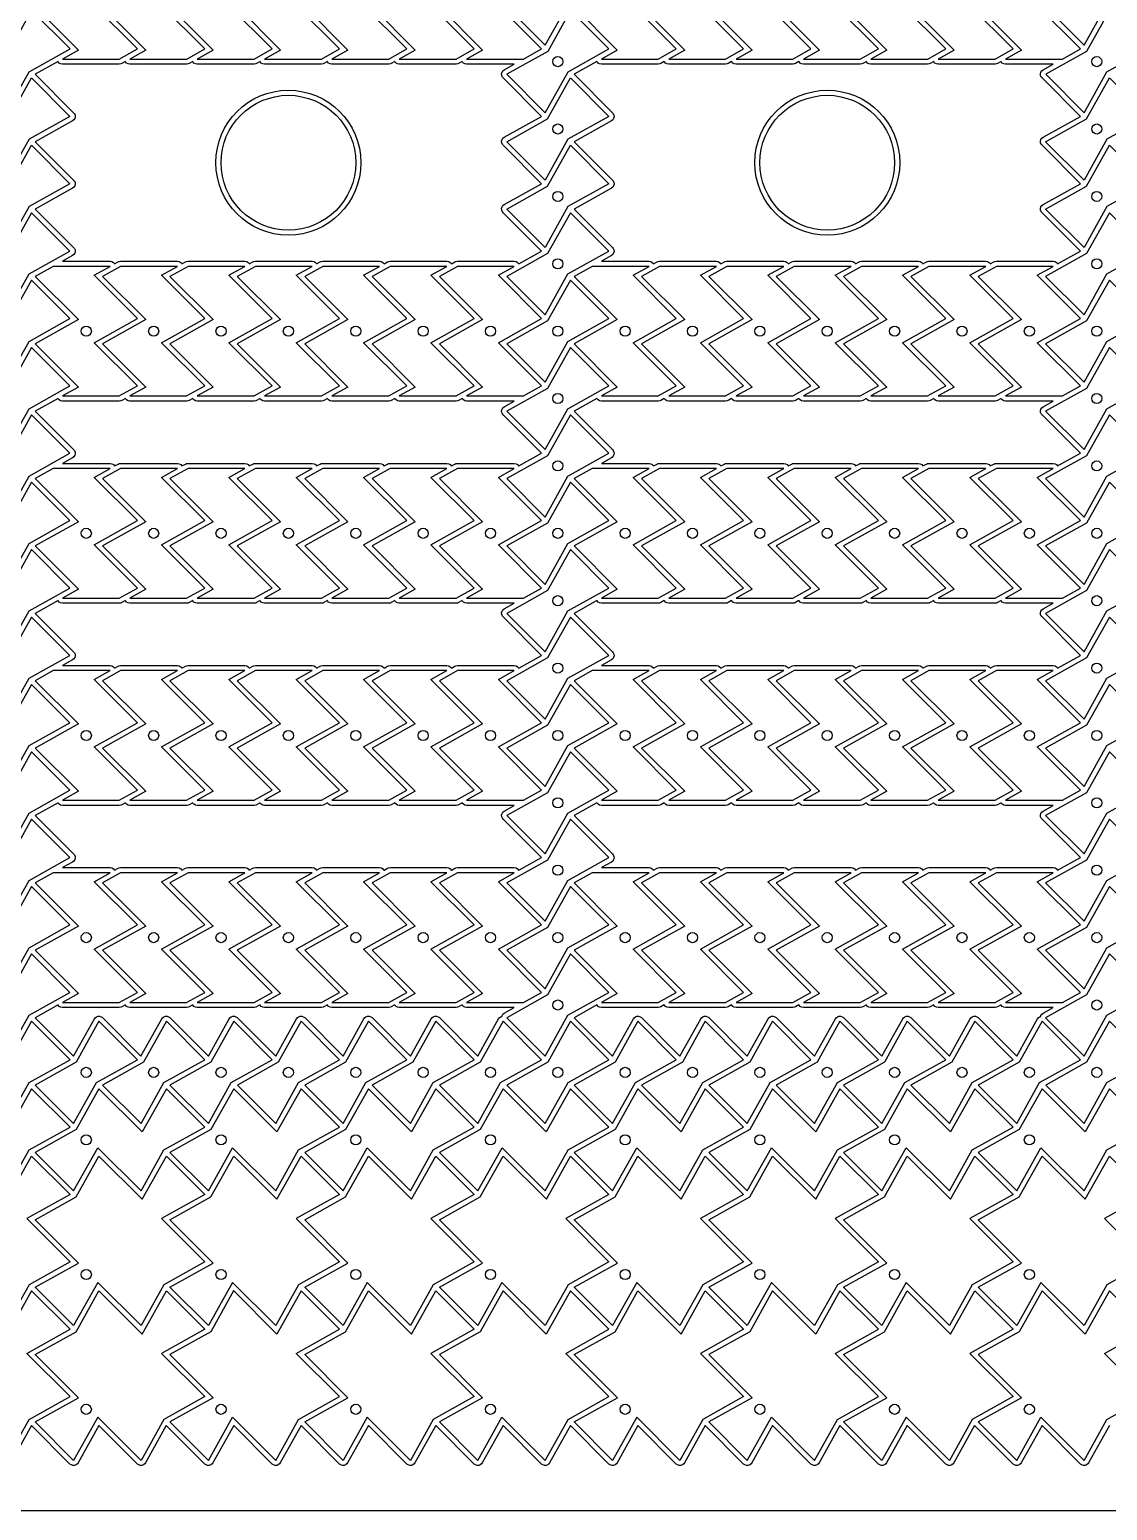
# Model space of a CAD drawing. Header units: millimetres. Extents: x -28 to 301, y -25 to 208.
# Drawn here: x 49.66 to 65.66, y 65 to 86.98 of the extents above; entities that cross this region are included whole.
import ezdxf

# ---------------------------------------------------------------- set-up
doc = ezdxf.new("R2010")
doc.units = ezdxf.units.MM
doc.header["$MEASUREMENT"] = 0
doc.layers.add('1_copper', color=7, linetype='Continuous')
doc.layers.add('drills_via_1_64', color=7, linetype='Continuous')

# ---------------------------------------------------------------- blocks, each defined once
blk = doc.blocks.new('*U42')
blk.add_lwpolyline([(-0.354, -0.962), (0.49, -0.962), (0.758, -0.812), (0.117, -0.171), (0.758, 0.188), (0.117, 0.829), (0.354, 0.962), (-0.49, 0.962), (-0.758, 0.812), (-0.117, 0.171), (-0.758, -0.188), (-0.117, -0.829)], close=True)
blk = doc.blocks.new('*U44')
at = {"color": 0, "linetype": 'ByBlock', "lineweight": -2, "transparency": 16777216}
for p in [(-6, 0), (-5, 0), (-4, 0), (-3, 0), (-2, 0), (-1, 0), (0, 0)]:
    blk.add_blockref('*U42', p, dxfattribs=at)
blk = doc.blocks.new('*U40')
for points in [[(4.258, 1.188), (3.688, 1.758), (3.349, 1.151), (2.742, 0.812), (3.312, 0.242), (3.651, 0.849)], [(4.258, 0.188), (3.688, 0.758), (3.349, 0.151), (2.742, -0.188), (3.312, -0.758), (3.651, -0.151)], [(4.258, -0.812), (3.688, -0.242), (3.349, -0.849), (2.742, -1.188), (3.312, -1.758), (3.651, -1.151)]]:
    blk.add_lwpolyline(points, close=True)
blk.add_blockref('*U44', (2.5, 0))
blk = doc.blocks.new('*U41')
at = {"color": 0, "linetype": 'ByBlock', "lineweight": -2, "transparency": 16777216}
for p in [(32, -9), (40, -9), (48, -9)]:
    blk.add_blockref('*U40', p, dxfattribs=at)
blk = doc.blocks.new('*U54')
blk.add_lwpolyline([(-0.354, -0.962), (0.49, -0.962), (0.758, -0.812), (0.117, -0.171), (0.758, 0.188), (0.117, 0.829), (0.354, 0.962), (-0.49, 0.962), (-0.758, 0.812), (-0.117, 0.171), (-0.758, -0.188), (-0.117, -0.829)], close=True)
blk = doc.blocks.new('*U55')
at = {"color": 0, "linetype": 'ByBlock', "lineweight": -2, "transparency": 16777216}
for p in [(-6, 0), (-5, 0), (-4, 0), (-3, 0), (-2, 0), (-1, 0), (0, 0)]:
    blk.add_blockref('*U54', p, dxfattribs=at)
blk = doc.blocks.new('*U51')
for points in [[(4.258, 1.188), (3.688, 1.758), (3.349, 1.151), (2.742, 0.812), (3.312, 0.242), (3.651, 0.849)], [(4.258, 0.188), (3.688, 0.758), (3.349, 0.151), (2.742, -0.188), (3.312, -0.758), (3.651, -0.151)], [(4.258, -0.812), (3.688, -0.242), (3.349, -0.849), (2.742, -1.188), (3.312, -1.758), (3.651, -1.151)]]:
    blk.add_lwpolyline(points, close=True)
blk.add_blockref('*U55', (2.5, 0))
blk = doc.blocks.new('*U53')
at = {"color": 0, "linetype": 'ByBlock', "lineweight": -2, "transparency": 16777216}
for p in [(32, 0), (40, 0), (48, 0), (32, -3), (40, -3), (48, -3), (32, -6), (40, -6), (48, -6), (32, -9), (40, -9), (48, -9)]:
    blk.add_blockref('*U51', p, dxfattribs=at)
blk = doc.blocks.new('*U67')
blk.add_lwpolyline([(-0.329, -0.117), (0.312, -0.758), (0.651, -0.151), (1.258, 0.188), (0.688, 0.758), (0.329, 0.117), (-0.312, 0.758), (-0.651, 0.151), (-1.258, -0.188), (-0.688, -0.758)], close=True)
blk = doc.blocks.new('*U69')
at = {"color": 0, "linetype": 'ByBlock', "lineweight": -2, "transparency": 16777216}
for p in [(38, 0), (40, 0), (42, 0), (44, 0), (46, 0), (48, 0), (50, 0), (52, 0), (54, 0)]:
    blk.add_blockref('*U67', p, dxfattribs=at)
blk = doc.blocks.new('*U71')
blk.add_lwpolyline([(0.758, 0.188), (0.188, 0.758), (-0.151, 0.151), (-0.758, -0.188), (-0.188, -0.758), (0.151, -0.151)], close=True)
blk = doc.blocks.new('*U72')
at = {"color": 0, "linetype": 'ByBlock', "lineweight": -2, "transparency": 16777216}
for p in [(40, 0), (41, 0), (42, 0), (43, 0), (44, 0), (45, 0), (46, 0), (47, 0), (48, 0), (49, 0), (50, 0), (51, 0), (52, 0), (53, 0), (54, 0), (55, 0), (56, 0)]:
    blk.add_blockref('*U71', p, dxfattribs=at)
blk = doc.blocks.new('*U117')
blk.add_lwpolyline([(0.758, 0.188), (0.188, 0.758), (-0.151, 0.151), (-0.758, -0.188), (-0.188, -0.758), (0.151, -0.151)], close=True)
blk = doc.blocks.new('*U119')
at = {"color": 0, "linetype": 'ByBlock', "lineweight": -2, "transparency": 16777216}
for p in [(0, -32), (1, -32), (0, -40), (1, -40), (0, -48), (1, -48)]:
    blk.add_blockref('*U117', p, dxfattribs=at)
blk = doc.blocks.new('*U304')
at = {"linetype": 'Continuous'}
for radius in [1.076, 1]:
    blk.add_circle((0, 0), radius, dxfattribs=at)
blk = doc.blocks.new('*U305')
at = {"color": 0, "linetype": 'ByBlock', "lineweight": -2, "transparency": 16777216}
for p in [(32, 0), (40, 0)]:
    blk.add_blockref('*U304', p, dxfattribs=at)

msp = doc.modelspace()

# ---------------------------------------------------------------- linework, layer by layer
for points in [[(49.61706, 69.3292), (50.25848, 68.68778), (49.65162, 68.34852), (49.31236, 67.74166), (48.67094, 68.38308), (48.31236, 67.74166), (47.74218, 68.31185), (48.3836, 68.67043), (47.74218, 69.31185), (48.34904, 69.65111), (48.6883, 70.25797), (49.32972, 69.61655), (49.68829, 70.25797), (50.25848, 69.68778)], [(51.61706, 69.3292), (52.25848, 68.68778), (51.65162, 68.34852), (51.31236, 67.74166), (50.67094, 68.38308), (50.31236, 67.74166), (49.74218, 68.31185), (50.3836, 68.67043), (49.74218, 69.31185), (50.34904, 69.65111), (50.6883, 70.25797), (51.32972, 69.61655), (51.68829, 70.25797), (52.25848, 69.68778)], [(53.61706, 69.3292), (54.25848, 68.68778), (53.65162, 68.34852), (53.31236, 67.74166), (52.67094, 68.38308), (52.31236, 67.74166), (51.74218, 68.31185), (52.3836, 68.67043), (51.74218, 69.31185), (52.34904, 69.65111), (52.6883, 70.25797), (53.32972, 69.61655), (53.68829, 70.25797), (54.25848, 69.68778)], [(55.61706, 69.3292), (56.25848, 68.68778), (55.65162, 68.34852), (55.31236, 67.74166), (54.67094, 68.38308), (54.31236, 67.74166), (53.74218, 68.31185), (54.3836, 68.67043), (53.74218, 69.31185), (54.34904, 69.65111), (54.6883, 70.25797), (55.32972, 69.61655), (55.68829, 70.25797), (56.25848, 69.68778)], [(57.61706, 69.3292), (58.25848, 68.68778), (57.65162, 68.34852), (57.31236, 67.74166), (56.67094, 68.38308), (56.31236, 67.74166), (55.74218, 68.31185), (56.3836, 68.67043), (55.74218, 69.31185), (56.34904, 69.65111), (56.6883, 70.25797), (57.32972, 69.61655), (57.68829, 70.25797), (58.25848, 69.68778)], [(59.61706, 69.3292), (60.25848, 68.68778), (59.65162, 68.34852), (59.31236, 67.74166), (58.67094, 68.38308), (58.31236, 67.74166), (57.74218, 68.31185), (58.3836, 68.67043), (57.74218, 69.31185), (58.34904, 69.65111), (58.6883, 70.25797), (59.32972, 69.61655), (59.68829, 70.25797), (60.25848, 69.68778)], [(61.61706, 69.3292), (62.25848, 68.68778), (61.65162, 68.34852), (61.31236, 67.74166), (60.67094, 68.38308), (60.31236, 67.74166), (59.74218, 68.31185), (60.3836, 68.67043), (59.74218, 69.31185), (60.34904, 69.65111), (60.6883, 70.25797), (61.32972, 69.61655), (61.68829, 70.25797), (62.25848, 69.68778)], [(63.61706, 69.3292), (64.25848, 68.68778), (63.65162, 68.34852), (63.31236, 67.74166), (62.67094, 68.38308), (62.31236, 67.74166), (61.74218, 68.31185), (62.3836, 68.67043), (61.74218, 69.31185), (62.34904, 69.65111), (62.6883, 70.25797), (63.32972, 69.61655), (63.68829, 70.25797), (64.25848, 69.68778)], [(65.61706, 69.3292), (66.25848, 68.68778), (65.65162, 68.34852), (65.31236, 67.74166), (64.67094, 68.38308), (64.31236, 67.74166), (63.74218, 68.31185), (64.3836, 68.67043), (63.74218, 69.31185), (64.34904, 69.65111), (64.6883, 70.25797), (65.32972, 69.61655), (65.68829, 70.25797), (66.25848, 69.68778)], [(51.61706, 67.3292), (52.25848, 66.68778), (51.65162, 66.34852), (51.31236, 65.74166), (50.67094, 66.38308), (50.31236, 65.74166), (49.74218, 66.31185), (50.3836, 66.67043), (49.74218, 67.31185), (50.34904, 67.65111), (50.6883, 68.25797), (51.32972, 67.61655), (51.68829, 68.25797), (52.25848, 67.68778)], [(55.61706, 67.3292), (56.25848, 66.68778), (55.65162, 66.34852), (55.31236, 65.74166), (54.67094, 66.38308), (54.31236, 65.74166), (53.74218, 66.31185), (54.3836, 66.67043), (53.74218, 67.31185), (54.34904, 67.65111), (54.6883, 68.25797), (55.32972, 67.61655), (55.68829, 68.25797), (56.25848, 67.68778)], [(59.61706, 67.3292), (60.25848, 66.68778), (59.65162, 66.34852), (59.31236, 65.74166), (58.67094, 66.38308), (58.31236, 65.74166), (57.74218, 66.31185), (58.3836, 66.67043), (57.74218, 67.31185), (58.34904, 67.65111), (58.6883, 68.25797), (59.32972, 67.61655), (59.68829, 68.25797), (60.25848, 67.68778)], [(63.61706, 67.3292), (64.25848, 66.68778), (63.65162, 66.34852), (63.31236, 65.74166), (62.67094, 66.38308), (62.31236, 65.74166), (61.74218, 66.31185), (62.3836, 66.67043), (61.74218, 67.31185), (62.34904, 67.65111), (62.6883, 68.25797), (63.32972, 67.61655), (63.68829, 68.25797), (64.25848, 67.68778)]]:
    msp.add_lwpolyline(points, close=True)
at = {"layer": '1_copper'}
for points in [[(97, 105), (3, 105), (3, 65), (97, 65)], [(57.25799, 83.68799), (56.68789, 84.25808), (56.67719, 84.27152), (56.66765, 84.29422), (56.66585, 84.31878), (56.67195, 84.34264), (56.68534, 84.36331), (56.70462, 84.37863), (57.25799, 84.68799), (56.68789, 85.25808), (56.67719, 85.27152), (56.66765, 85.29422), (56.66585, 85.31878), (56.67195, 85.34264), (56.68534, 85.36331), (56.70462, 85.37863), (57.25799, 85.68799), (56.68789, 86.25808), (56.67719, 86.27152), (56.66765, 86.29422), (56.66585, 86.31878), (56.67195, 86.34264), (56.68534, 86.36331), (56.70462, 86.37863), (56.85338, 86.4618), (56.14623, 86.4618), (56.11916, 86.46677), (56.09785, 86.4791), (56.08158, 86.49759), (56.08013, 86.50103), (56.0273, 86.4715), (56.01438, 86.46578), (55.99007, 86.4618), (55.14623, 86.4618), (55.11916, 86.46677), (55.09785, 86.4791), (55.08158, 86.49759), (55.08013, 86.50103), (55.0273, 86.4715), (55.01438, 86.46578), (54.99007, 86.4618), (54.14623, 86.4618), (54.11916, 86.46677), (54.09785, 86.4791), (54.08158, 86.49759), (54.08013, 86.50103), (54.0273, 86.4715), (54.01438, 86.46578), (53.99007, 86.4618), (53.14623, 86.4618), (53.11916, 86.46677), (53.09785, 86.4791), (53.08158, 86.49759), (53.08013, 86.50103), (53.0273, 86.4715), (53.01438, 86.46578), (52.99007, 86.4618), (52.14623, 86.4618), (52.11916, 86.46677), (52.09785, 86.4791), (52.08158, 86.49759), (52.08013, 86.50103), (52.0273, 86.4715), (52.01438, 86.46578), (51.99007, 86.4618), (51.14623, 86.4618), (51.11916, 86.46677), (51.09785, 86.4791), (51.08158, 86.49759), (51.08013, 86.50103), (51.0273, 86.4715), (51.01438, 86.46578), (50.99007, 86.4618), (50.14623, 86.4618), (50.11916, 86.46677), (50.09785, 86.4791), (50.08158, 86.49759), (50.08013, 86.50103), (49.74201, 86.31201), (50.31211, 85.74192), (50.32281, 85.72848), (50.33235, 85.70578), (50.33415, 85.68122), (50.32805, 85.65736), (50.31466, 85.63669), (50.29538, 85.62137), (49.74201, 85.31201), (50.31211, 84.74192), (50.32281, 84.72848), (50.33235, 84.70578), (50.33415, 84.68122), (50.32805, 84.65736), (50.31466, 84.63669), (50.29538, 84.62137), (49.74201, 84.31201), (50.31211, 83.74192), (50.32281, 83.72848), (50.33235, 83.70578), (50.33415, 83.68122), (50.32805, 83.65736), (50.31466, 83.63669), (50.29538, 83.62137), (50.14662, 83.5382), (50.85377, 83.5382), (50.88084, 83.53323), (50.90215, 83.5209), (50.91842, 83.50241), (50.91987, 83.49897), (50.9727, 83.5285), (50.98563, 83.53423), (51.00993, 83.5382), (51.85377, 83.5382), (51.88084, 83.53323), (51.90215, 83.5209), (51.91842, 83.50241), (51.91987, 83.49897), (51.9727, 83.5285), (51.98563, 83.53423), (52.00993, 83.5382), (52.85377, 83.5382), (52.88084, 83.53323), (52.90215, 83.5209), (52.91842, 83.50241), (52.91987, 83.49897), (52.9727, 83.5285), (52.98563, 83.53423), (53.00993, 83.5382), (53.85377, 83.5382), (53.88084, 83.53323), (53.90215, 83.5209), (53.91842, 83.50241), (53.91987, 83.49897), (53.9727, 83.5285), (53.98563, 83.53423), (54.00993, 83.5382), (54.85377, 83.5382), (54.88084, 83.53323), (54.90215, 83.5209), (54.91842, 83.50241), (54.91987, 83.49897), (54.9727, 83.5285), (54.98563, 83.53423), (55.00993, 83.5382), (55.85377, 83.5382), (55.88084, 83.53323), (55.90215, 83.5209), (55.91842, 83.50241), (55.91987, 83.49897), (55.9727, 83.5285), (55.98563, 83.53423), (56.00993, 83.5382), (56.85377, 83.5382), (56.88084, 83.53323), (56.90215, 83.5209), (56.91842, 83.50241), (56.91987, 83.49897)], [(65.25799, 83.68799), (64.68789, 84.25808), (64.67719, 84.27152), (64.66765, 84.29422), (64.66585, 84.31878), (64.67195, 84.34264), (64.68534, 84.36331), (64.70462, 84.37863), (65.25799, 84.68799), (64.68789, 85.25808), (64.67719, 85.27152), (64.66765, 85.29422), (64.66585, 85.31878), (64.67195, 85.34264), (64.68534, 85.36331), (64.70462, 85.37863), (65.25799, 85.68799), (64.68789, 86.25808), (64.67719, 86.27152), (64.66765, 86.29422), (64.66585, 86.31878), (64.67195, 86.34264), (64.68534, 86.36331), (64.70462, 86.37863), (64.85338, 86.4618), (64.14623, 86.4618), (64.11916, 86.46677), (64.09785, 86.4791), (64.08158, 86.49759), (64.08013, 86.50103), (64.0273, 86.4715), (64.01438, 86.46578), (63.99007, 86.4618), (63.14623, 86.4618), (63.11916, 86.46677), (63.09785, 86.4791), (63.08158, 86.49759), (63.08013, 86.50103), (63.0273, 86.4715), (63.01438, 86.46578), (62.99007, 86.4618), (62.14623, 86.4618), (62.11916, 86.46677), (62.09785, 86.4791), (62.08158, 86.49759), (62.08013, 86.50103), (62.0273, 86.4715), (62.01438, 86.46578), (61.99007, 86.4618), (61.14623, 86.4618), (61.11916, 86.46677), (61.09785, 86.4791), (61.08158, 86.49759), (61.08013, 86.50103), (61.0273, 86.4715), (61.01438, 86.46578), (60.99007, 86.4618), (60.14623, 86.4618), (60.11916, 86.46677), (60.09785, 86.4791), (60.08158, 86.49759), (60.08013, 86.50103), (60.0273, 86.4715), (60.01438, 86.46578), (59.99007, 86.4618), (59.14623, 86.4618), (59.11916, 86.46677), (59.09785, 86.4791), (59.08158, 86.49759), (59.08013, 86.50103), (59.0273, 86.4715), (59.01438, 86.46578), (58.99007, 86.4618), (58.14623, 86.4618), (58.11916, 86.46677), (58.09785, 86.4791), (58.08158, 86.49759), (58.08013, 86.50103), (57.74201, 86.31201), (58.31211, 85.74192), (58.32281, 85.72848), (58.33235, 85.70578), (58.33415, 85.68122), (58.32805, 85.65736), (58.31466, 85.63669), (58.29538, 85.62137), (57.74201, 85.31201), (58.31211, 84.74192), (58.32281, 84.72848), (58.33235, 84.70578), (58.33415, 84.68122), (58.32805, 84.65736), (58.31466, 84.63669), (58.29538, 84.62137), (57.74201, 84.31201), (58.31211, 83.74192), (58.32281, 83.72848), (58.33235, 83.70578), (58.33415, 83.68122), (58.32805, 83.65736), (58.31466, 83.63669), (58.29538, 83.62137), (58.14662, 83.5382), (58.85377, 83.5382), (58.88084, 83.53323), (58.90215, 83.5209), (58.91842, 83.50241), (58.91987, 83.49897), (58.9727, 83.5285), (58.98563, 83.53423), (59.00993, 83.5382), (59.85377, 83.5382), (59.88084, 83.53323), (59.90215, 83.5209), (59.91842, 83.50241), (59.91987, 83.49897), (59.9727, 83.5285), (59.98563, 83.53423), (60.00993, 83.5382), (60.85377, 83.5382), (60.88084, 83.53323), (60.90215, 83.5209), (60.91843, 83.50241), (60.91987, 83.49897), (60.9727, 83.5285), (60.98563, 83.53423), (61.00993, 83.5382), (61.85377, 83.5382), (61.88084, 83.53323), (61.90215, 83.5209), (61.91842, 83.50241), (61.91987, 83.49897), (61.9727, 83.5285), (61.98563, 83.53423), (62.00993, 83.5382), (62.85377, 83.5382), (62.88084, 83.53323), (62.90215, 83.5209), (62.91843, 83.50241), (62.91987, 83.49897), (62.9727, 83.5285), (62.98563, 83.53423), (63.00993, 83.5382), (63.85377, 83.5382), (63.88084, 83.53323), (63.90215, 83.5209), (63.91842, 83.50241), (63.91987, 83.49897), (63.9727, 83.5285), (63.98563, 83.53423), (64.00993, 83.5382), (64.85377, 83.5382), (64.88084, 83.53323), (64.90215, 83.5209), (64.91842, 83.50241), (64.91987, 83.49897)], [(57.25799, 80.68799), (56.68789, 81.25808), (56.67719, 81.27152), (56.66765, 81.29422), (56.66585, 81.31878), (56.67195, 81.34264), (56.68534, 81.36331), (56.70462, 81.37863), (56.85338, 81.4618), (56.14623, 81.4618), (56.11916, 81.46677), (56.09785, 81.4791), (56.08158, 81.49759), (56.08013, 81.50103), (56.0273, 81.4715), (56.01438, 81.46578), (55.99007, 81.4618), (55.14623, 81.4618), (55.11916, 81.46677), (55.09785, 81.4791), (55.08158, 81.49759), (55.08013, 81.50103), (55.0273, 81.4715), (55.01438, 81.46578), (54.99007, 81.4618), (54.14623, 81.4618), (54.11916, 81.46677), (54.09785, 81.4791), (54.08158, 81.49759), (54.08013, 81.50103), (54.0273, 81.4715), (54.01438, 81.46578), (53.99007, 81.4618), (53.14623, 81.4618), (53.11916, 81.46677), (53.09785, 81.4791), (53.08158, 81.49759), (53.08013, 81.50103), (53.0273, 81.4715), (53.01438, 81.46578), (52.99007, 81.4618), (52.14623, 81.4618), (52.11916, 81.46677), (52.09785, 81.4791), (52.08158, 81.49759), (52.08013, 81.50103), (52.0273, 81.4715), (52.01438, 81.46578), (51.99007, 81.4618), (51.14623, 81.4618), (51.11916, 81.46677), (51.09785, 81.4791), (51.08158, 81.49759), (51.08013, 81.50103), (51.0273, 81.4715), (51.01438, 81.46578), (50.99007, 81.4618), (50.14623, 81.4618), (50.11916, 81.46677), (50.09785, 81.4791), (50.08158, 81.49759), (50.08013, 81.50103), (49.74201, 81.31201), (50.31211, 80.74192), (50.32281, 80.72848), (50.33235, 80.70578), (50.33415, 80.68122), (50.32805, 80.65736), (50.31466, 80.63669), (50.29538, 80.62137), (50.14662, 80.5382), (50.85377, 80.5382), (50.88084, 80.53323), (50.90215, 80.5209), (50.91842, 80.50241), (50.91987, 80.49897), (50.9727, 80.5285), (50.98563, 80.53423), (51.00993, 80.5382), (51.85377, 80.5382), (51.88084, 80.53323), (51.90215, 80.5209), (51.91842, 80.50241), (51.91987, 80.49897), (51.9727, 80.5285), (51.98563, 80.53423), (52.00993, 80.5382), (52.85377, 80.5382), (52.88084, 80.53323), (52.90215, 80.5209), (52.91842, 80.50241), (52.91987, 80.49897), (52.9727, 80.5285), (52.98563, 80.53423), (53.00993, 80.5382), (53.85377, 80.5382), (53.88084, 80.53323), (53.90215, 80.5209), (53.91842, 80.50241), (53.91987, 80.49897), (53.9727, 80.5285), (53.98563, 80.53423), (54.00993, 80.5382), (54.85377, 80.5382), (54.88084, 80.53323), (54.90215, 80.5209), (54.91842, 80.50241), (54.91987, 80.49897), (54.9727, 80.5285), (54.98563, 80.53423), (55.00993, 80.5382), (55.85377, 80.5382), (55.88084, 80.53323), (55.90215, 80.5209), (55.91842, 80.50241), (55.91987, 80.49897), (55.9727, 80.5285), (55.98563, 80.53423), (56.00993, 80.5382), (56.85377, 80.5382), (56.88084, 80.53323), (56.90215, 80.5209), (56.91842, 80.50241), (56.91987, 80.49897)], [(65.25799, 80.68799), (64.68789, 81.25808), (64.67719, 81.27152), (64.66765, 81.29422), (64.66585, 81.31878), (64.67195, 81.34264), (64.68534, 81.36331), (64.70462, 81.37863), (64.85338, 81.4618), (64.14623, 81.4618), (64.11916, 81.46677), (64.09785, 81.4791), (64.08158, 81.49759), (64.08013, 81.50103), (64.0273, 81.4715), (64.01438, 81.46578), (63.99007, 81.4618), (63.14623, 81.4618), (63.11916, 81.46677), (63.09785, 81.4791), (63.08158, 81.49759), (63.08013, 81.50103), (63.0273, 81.4715), (63.01438, 81.46578), (62.99007, 81.4618), (62.14623, 81.4618), (62.11916, 81.46677), (62.09785, 81.4791), (62.08158, 81.49759), (62.08013, 81.50103), (62.0273, 81.4715), (62.01438, 81.46578), (61.99007, 81.4618), (61.14623, 81.4618), (61.11916, 81.46677), (61.09785, 81.4791), (61.08158, 81.49759), (61.08013, 81.50103), (61.0273, 81.4715), (61.01438, 81.46578), (60.99007, 81.4618), (60.14623, 81.4618), (60.11916, 81.46677), (60.09785, 81.4791), (60.08158, 81.49759), (60.08013, 81.50103), (60.0273, 81.4715), (60.01438, 81.46578), (59.99007, 81.4618), (59.14623, 81.4618), (59.11916, 81.46677), (59.09785, 81.4791), (59.08158, 81.49759), (59.08013, 81.50103), (59.0273, 81.4715), (59.01438, 81.46578), (58.99007, 81.4618), (58.14623, 81.4618), (58.11916, 81.46677), (58.09785, 81.4791), (58.08158, 81.49759), (58.08013, 81.50103), (57.74201, 81.31201), (58.31211, 80.74192), (58.32281, 80.72848), (58.33235, 80.70578), (58.33415, 80.68122), (58.32805, 80.65736), (58.31466, 80.63669), (58.29538, 80.62137), (58.14662, 80.5382), (58.85377, 80.5382), (58.88084, 80.53323), (58.90215, 80.5209), (58.91842, 80.50241), (58.91987, 80.49897), (58.9727, 80.5285), (58.98563, 80.53423), (59.00993, 80.5382), (59.85377, 80.5382), (59.88084, 80.53323), (59.90215, 80.5209), (59.91842, 80.50241), (59.91987, 80.49897), (59.9727, 80.5285), (59.98563, 80.53423), (60.00993, 80.5382), (60.85377, 80.5382), (60.88084, 80.53323), (60.90215, 80.5209), (60.91843, 80.50241), (60.91987, 80.49897), (60.9727, 80.5285), (60.98563, 80.53423), (61.00993, 80.5382), (61.85377, 80.5382), (61.88084, 80.53323), (61.90215, 80.5209), (61.91842, 80.50241), (61.91987, 80.49897), (61.9727, 80.5285), (61.98563, 80.53423), (62.00993, 80.5382), (62.85377, 80.5382), (62.88084, 80.53323), (62.90215, 80.5209), (62.91843, 80.50241), (62.91987, 80.49897), (62.9727, 80.5285), (62.98563, 80.53423), (63.00993, 80.5382), (63.85377, 80.5382), (63.88084, 80.53323), (63.90215, 80.5209), (63.91842, 80.50241), (63.91987, 80.49897), (63.9727, 80.5285), (63.98563, 80.53423), (64.00993, 80.5382), (64.85377, 80.5382), (64.88084, 80.53323), (64.90215, 80.5209), (64.91842, 80.50241), (64.91987, 80.49897)], [(57.25799, 77.68799), (56.68789, 78.25808), (56.67719, 78.27152), (56.66765, 78.29422), (56.66585, 78.31878), (56.67195, 78.34264), (56.68534, 78.36331), (56.70462, 78.37863), (56.85338, 78.4618), (56.14623, 78.4618), (56.11916, 78.46677), (56.09785, 78.4791), (56.08158, 78.49759), (56.08013, 78.50103), (56.0273, 78.4715), (56.01438, 78.46578), (55.99007, 78.4618), (55.14623, 78.4618), (55.11916, 78.46677), (55.09785, 78.4791), (55.08158, 78.49759), (55.08013, 78.50103), (55.0273, 78.4715), (55.01438, 78.46578), (54.99007, 78.4618), (54.14623, 78.4618), (54.11916, 78.46677), (54.09785, 78.4791), (54.08158, 78.49759), (54.08013, 78.50103), (54.0273, 78.4715), (54.01438, 78.46578), (53.99007, 78.4618), (53.14623, 78.4618), (53.11916, 78.46677), (53.09785, 78.4791), (53.08158, 78.49759), (53.08013, 78.50103), (53.0273, 78.4715), (53.01438, 78.46578), (52.99007, 78.4618), (52.14623, 78.4618), (52.11916, 78.46677), (52.09785, 78.4791), (52.08158, 78.49759), (52.08013, 78.50103), (52.0273, 78.4715), (52.01438, 78.46578), (51.99007, 78.4618), (51.14623, 78.4618), (51.11916, 78.46677), (51.09785, 78.4791), (51.08158, 78.49759), (51.08013, 78.50103), (51.0273, 78.4715), (51.01438, 78.46578), (50.99007, 78.4618), (50.14623, 78.4618), (50.11916, 78.46677), (50.09785, 78.4791), (50.08158, 78.49759), (50.08013, 78.50103), (49.74201, 78.31201), (50.31211, 77.74192), (50.32281, 77.72848), (50.33235, 77.70578), (50.33415, 77.68122), (50.32805, 77.65736), (50.31466, 77.63669), (50.29538, 77.62137), (50.14662, 77.5382), (50.85377, 77.5382), (50.88084, 77.53323), (50.90215, 77.5209), (50.91842, 77.50241), (50.91987, 77.49897), (50.9727, 77.5285), (50.98563, 77.53423), (51.00993, 77.5382), (51.85377, 77.5382), (51.88084, 77.53323), (51.90215, 77.5209), (51.91842, 77.50241), (51.91987, 77.49897), (51.9727, 77.5285), (51.98563, 77.53423), (52.00993, 77.5382), (52.85377, 77.5382), (52.88084, 77.53323), (52.90215, 77.5209), (52.91842, 77.50241), (52.91987, 77.49897), (52.9727, 77.5285), (52.98563, 77.53423), (53.00993, 77.5382), (53.85377, 77.5382), (53.88084, 77.53323), (53.90215, 77.5209), (53.91842, 77.50241), (53.91987, 77.49897), (53.9727, 77.5285), (53.98563, 77.53423), (54.00993, 77.5382), (54.85377, 77.5382), (54.88084, 77.53323), (54.90215, 77.5209), (54.91842, 77.50241), (54.91987, 77.49897), (54.9727, 77.5285), (54.98563, 77.53423), (55.00993, 77.5382), (55.85377, 77.5382), (55.88084, 77.53323), (55.90215, 77.5209), (55.91842, 77.50241), (55.91987, 77.49897), (55.9727, 77.5285), (55.98563, 77.53423), (56.00993, 77.5382), (56.85377, 77.5382), (56.88084, 77.53323), (56.90215, 77.5209), (56.91842, 77.50241), (56.91987, 77.49897)], [(65.25799, 77.68799), (64.68789, 78.25808), (64.67719, 78.27152), (64.66765, 78.29422), (64.66585, 78.31878), (64.67195, 78.34264), (64.68534, 78.36331), (64.70462, 78.37863), (64.85338, 78.4618), (64.14623, 78.4618), (64.11916, 78.46677), (64.09785, 78.4791), (64.08158, 78.49759), (64.08013, 78.50103), (64.0273, 78.4715), (64.01438, 78.46578), (63.99007, 78.4618), (63.14623, 78.4618), (63.11916, 78.46677), (63.09785, 78.4791), (63.08158, 78.49759), (63.08013, 78.50103), (63.0273, 78.4715), (63.01438, 78.46578), (62.99007, 78.4618), (62.14623, 78.4618), (62.11916, 78.46677), (62.09785, 78.4791), (62.08158, 78.49759), (62.08013, 78.50103), (62.0273, 78.4715), (62.01438, 78.46578), (61.99007, 78.4618), (61.14623, 78.4618), (61.11916, 78.46677), (61.09785, 78.4791), (61.08158, 78.49759), (61.08013, 78.50103), (61.0273, 78.4715), (61.01438, 78.46578), (60.99007, 78.4618), (60.14623, 78.4618), (60.11916, 78.46677), (60.09785, 78.4791), (60.08158, 78.49759), (60.08013, 78.50103), (60.0273, 78.4715), (60.01438, 78.46578), (59.99007, 78.4618), (59.14623, 78.4618), (59.11916, 78.46677), (59.09785, 78.4791), (59.08158, 78.49759), (59.08013, 78.50103), (59.0273, 78.4715), (59.01438, 78.46578), (58.99007, 78.4618), (58.14623, 78.4618), (58.11916, 78.46677), (58.09785, 78.4791), (58.08158, 78.49759), (58.08013, 78.50103), (57.74201, 78.31201), (58.31211, 77.74192), (58.32281, 77.72848), (58.33235, 77.70578), (58.33415, 77.68122), (58.32805, 77.65736), (58.31466, 77.63669), (58.29538, 77.62137), (58.14662, 77.5382), (58.85377, 77.5382), (58.88084, 77.53323), (58.90215, 77.5209), (58.91842, 77.50241), (58.91987, 77.49897), (58.9727, 77.5285), (58.98563, 77.53423), (59.00993, 77.5382), (59.85377, 77.5382), (59.88084, 77.53323), (59.90215, 77.5209), (59.91842, 77.50241), (59.91987, 77.49897), (59.9727, 77.5285), (59.98563, 77.53423), (60.00993, 77.5382), (60.85377, 77.5382), (60.88084, 77.53323), (60.90215, 77.5209), (60.91843, 77.50241), (60.91987, 77.49897), (60.9727, 77.5285), (60.98563, 77.53423), (61.00993, 77.5382), (61.85377, 77.5382), (61.88084, 77.53323), (61.90215, 77.5209), (61.91842, 77.50241), (61.91987, 77.49897), (61.9727, 77.5285), (61.98563, 77.53423), (62.00993, 77.5382), (62.85377, 77.5382), (62.88084, 77.53323), (62.90215, 77.5209), (62.91843, 77.50241), (62.91987, 77.49897), (62.9727, 77.5285), (62.98563, 77.53423), (63.00993, 77.5382), (63.85377, 77.5382), (63.88084, 77.53323), (63.90215, 77.5209), (63.91842, 77.50241), (63.91987, 77.49897), (63.9727, 77.5285), (63.98563, 77.53423), (64.00993, 77.5382), (64.85377, 77.5382), (64.88084, 77.53323), (64.90215, 77.5209), (64.91842, 77.50241), (64.91987, 77.49897)], [(57.25799, 74.68799), (56.68789, 75.25808), (56.67719, 75.27152), (56.66765, 75.29422), (56.66585, 75.31878), (56.67195, 75.34264), (56.68534, 75.36331), (56.70462, 75.37863), (56.85338, 75.4618), (56.14623, 75.4618), (56.11916, 75.46677), (56.09785, 75.4791), (56.08158, 75.49759), (56.08013, 75.50103), (56.0273, 75.4715), (56.01438, 75.46578), (55.99007, 75.4618), (55.14623, 75.4618), (55.11916, 75.46677), (55.09785, 75.4791), (55.08158, 75.49759), (55.08013, 75.50103), (55.0273, 75.4715), (55.01438, 75.46578), (54.99007, 75.4618), (54.14623, 75.4618), (54.11916, 75.46677), (54.09785, 75.4791), (54.08158, 75.49759), (54.08013, 75.50103), (54.0273, 75.4715), (54.01438, 75.46578), (53.99007, 75.4618), (53.14623, 75.4618), (53.11916, 75.46677), (53.09785, 75.4791), (53.08158, 75.49759), (53.08013, 75.50103), (53.0273, 75.4715), (53.01438, 75.46578), (52.99007, 75.4618), (52.14623, 75.4618), (52.11916, 75.46677), (52.09785, 75.4791), (52.08158, 75.49759), (52.08013, 75.50103), (52.0273, 75.4715), (52.01438, 75.46578), (51.99007, 75.4618), (51.14623, 75.4618), (51.11916, 75.46677), (51.09785, 75.4791), (51.08158, 75.49759), (51.08013, 75.50103), (51.0273, 75.4715), (51.01438, 75.46578), (50.99007, 75.4618), (50.14623, 75.4618), (50.11916, 75.46677), (50.09785, 75.4791), (50.08158, 75.49759), (50.08013, 75.50103), (49.74201, 75.31201), (50.31211, 74.74192), (50.32281, 74.72848), (50.33235, 74.70578), (50.33415, 74.68122), (50.32805, 74.65736), (50.31466, 74.63669), (50.29538, 74.62137), (50.14662, 74.5382), (50.85377, 74.5382), (50.88084, 74.53323), (50.90215, 74.5209), (50.91842, 74.50241), (50.91987, 74.49897), (50.9727, 74.5285), (50.98563, 74.53423), (51.00993, 74.5382), (51.85377, 74.5382), (51.88084, 74.53323), (51.90215, 74.5209), (51.91842, 74.50241), (51.91987, 74.49897), (51.9727, 74.5285), (51.98563, 74.53423), (52.00993, 74.5382), (52.85377, 74.5382), (52.88084, 74.53323), (52.90215, 74.5209), (52.91842, 74.50241), (52.91987, 74.49897), (52.9727, 74.5285), (52.98563, 74.53423), (53.00993, 74.5382), (53.85377, 74.5382), (53.88084, 74.53323), (53.90215, 74.5209), (53.91842, 74.50241), (53.91987, 74.49897), (53.9727, 74.5285), (53.98563, 74.53423), (54.00993, 74.5382), (54.85377, 74.5382), (54.88084, 74.53323), (54.90215, 74.5209), (54.91842, 74.50241), (54.91987, 74.49897), (54.9727, 74.5285), (54.98563, 74.53423), (55.00993, 74.5382), (55.85377, 74.5382), (55.88084, 74.53323), (55.90215, 74.5209), (55.91842, 74.50241), (55.91987, 74.49897), (55.9727, 74.5285), (55.98563, 74.53423), (56.00993, 74.5382), (56.85377, 74.5382), (56.88084, 74.53323), (56.90215, 74.5209), (56.91842, 74.50241), (56.91987, 74.49897)], [(65.25799, 74.68799), (64.68789, 75.25808), (64.67719, 75.27152), (64.66765, 75.29422), (64.66585, 75.31878), (64.67195, 75.34264), (64.68534, 75.36331), (64.70462, 75.37863), (64.85338, 75.4618), (64.14623, 75.4618), (64.11916, 75.46677), (64.09785, 75.4791), (64.08158, 75.49759), (64.08013, 75.50103), (64.0273, 75.4715), (64.01438, 75.46578), (63.99007, 75.4618), (63.14623, 75.4618), (63.11916, 75.46677), (63.09785, 75.4791), (63.08158, 75.49759), (63.08013, 75.50103), (63.0273, 75.4715), (63.01438, 75.46578), (62.99007, 75.4618), (62.14623, 75.4618), (62.11916, 75.46677), (62.09785, 75.4791), (62.08158, 75.49759), (62.08013, 75.50103), (62.0273, 75.4715), (62.01438, 75.46578), (61.99007, 75.4618), (61.14623, 75.4618), (61.11916, 75.46677), (61.09785, 75.4791), (61.08158, 75.49759), (61.08013, 75.50103), (61.0273, 75.4715), (61.01438, 75.46578), (60.99007, 75.4618), (60.14623, 75.4618), (60.11916, 75.46677), (60.09785, 75.4791), (60.08158, 75.49759), (60.08013, 75.50103), (60.0273, 75.4715), (60.01438, 75.46578), (59.99007, 75.4618), (59.14623, 75.4618), (59.11916, 75.46677), (59.09785, 75.4791), (59.08158, 75.49759), (59.08013, 75.50103), (59.0273, 75.4715), (59.01438, 75.46578), (58.99007, 75.4618), (58.14623, 75.4618), (58.11916, 75.46677), (58.09785, 75.4791), (58.08158, 75.49759), (58.08013, 75.50103), (57.74201, 75.31201), (58.31211, 74.74192), (58.32281, 74.72848), (58.33235, 74.70578), (58.33415, 74.68122), (58.32805, 74.65736), (58.31466, 74.63669), (58.29538, 74.62137), (58.14662, 74.5382), (58.85377, 74.5382), (58.88084, 74.53323), (58.90215, 74.5209), (58.91842, 74.50241), (58.91987, 74.49897), (58.9727, 74.5285), (58.98563, 74.53423), (59.00993, 74.5382), (59.85377, 74.5382), (59.88084, 74.53323), (59.90215, 74.5209), (59.91842, 74.50241), (59.91987, 74.49897), (59.9727, 74.5285), (59.98563, 74.53423), (60.00993, 74.5382), (60.85377, 74.5382), (60.88084, 74.53323), (60.90215, 74.5209), (60.91843, 74.50241), (60.91987, 74.49897), (60.9727, 74.5285), (60.98563, 74.53423), (61.00993, 74.5382), (61.85377, 74.5382), (61.88084, 74.53323), (61.90215, 74.5209), (61.91842, 74.50241), (61.91987, 74.49897), (61.9727, 74.5285), (61.98563, 74.53423), (62.00993, 74.5382), (62.85377, 74.5382), (62.88084, 74.53323), (62.90215, 74.5209), (62.91843, 74.50241), (62.91987, 74.49897), (62.9727, 74.5285), (62.98563, 74.53423), (63.00993, 74.5382), (63.85377, 74.5382), (63.88084, 74.53323), (63.90215, 74.5209), (63.91842, 74.50241), (63.91987, 74.49897), (63.9727, 74.5285), (63.98563, 74.53423), (64.00993, 74.5382), (64.85377, 74.5382), (64.88084, 74.53323), (64.90215, 74.5209), (64.91842, 74.50241), (64.91987, 74.49897)], [(56.62137, 72.29538), (56.63138, 72.30934), (56.65063, 72.3247), (56.66908, 72.33141), (56.67195, 72.34264), (56.68534, 72.36331), (56.70462, 72.37863), (56.85338, 72.4618), (56.14623, 72.4618), (56.11916, 72.46677), (56.09785, 72.4791), (56.08158, 72.49759), (56.08013, 72.50103), (56.0273, 72.4715), (56.01438, 72.46578), (55.99007, 72.4618), (55.14623, 72.4618), (55.11916, 72.46677), (55.09785, 72.4791), (55.08158, 72.49759), (55.08013, 72.50103), (55.0273, 72.4715), (55.01438, 72.46578), (54.99007, 72.4618), (54.14623, 72.4618), (54.11916, 72.46677), (54.09785, 72.4791), (54.08158, 72.49759), (54.08013, 72.50103), (54.0273, 72.4715), (54.01438, 72.46578), (53.99007, 72.4618), (53.14623, 72.4618), (53.11916, 72.46677), (53.09785, 72.4791), (53.08158, 72.49759), (53.08013, 72.50103), (53.0273, 72.4715), (53.01438, 72.46578), (52.99007, 72.4618), (52.14623, 72.4618), (52.11916, 72.46677), (52.09785, 72.4791), (52.08158, 72.49759), (52.08013, 72.50103), (52.0273, 72.4715), (52.01438, 72.46578), (51.99007, 72.4618), (51.14623, 72.4618), (51.11916, 72.46677), (51.09785, 72.4791), (51.08158, 72.49759), (51.08013, 72.50103), (51.0273, 72.4715), (51.01438, 72.46578), (50.99007, 72.4618), (50.14623, 72.4618), (50.11916, 72.46677), (50.09785, 72.4791), (50.08158, 72.49759), (50.08013, 72.50103), (49.74201, 72.31201), (50.31201, 71.74201), (50.62137, 72.29538), (50.63138, 72.30934), (50.65063, 72.3247), (50.67377, 72.33312), (50.69839, 72.33374), (50.72193, 72.32648), (50.74192, 72.31211), (51.31201, 71.74201), (51.62137, 72.29538), (51.63138, 72.30934), (51.65063, 72.3247), (51.67377, 72.33312), (51.69839, 72.33374), (51.72193, 72.32648), (51.74192, 72.31211), (52.31201, 71.74201), (52.62137, 72.29538), (52.63138, 72.30934), (52.65063, 72.3247), (52.67377, 72.33312), (52.69839, 72.33374), (52.72193, 72.32648), (52.74192, 72.31211), (53.31201, 71.74201), (53.62137, 72.29538), (53.63138, 72.30934), (53.65063, 72.3247), (53.67377, 72.33312), (53.69839, 72.33374), (53.72193, 72.32648), (53.74192, 72.31211), (54.31201, 71.74201), (54.62137, 72.29538), (54.63138, 72.30934), (54.65063, 72.3247), (54.67377, 72.33312), (54.69839, 72.33374), (54.72193, 72.32648), (54.74192, 72.31211), (55.31201, 71.74201), (55.62137, 72.29538), (55.63138, 72.30934), (55.65063, 72.3247), (55.67377, 72.33312), (55.69839, 72.33374), (55.72193, 72.32648), (55.74192, 72.31211), (56.31201, 71.74201)], [(64.62137, 72.29538), (64.63138, 72.30934), (64.65063, 72.3247), (64.66908, 72.33141), (64.67195, 72.34264), (64.68534, 72.36331), (64.70462, 72.37863), (64.85338, 72.4618), (64.14623, 72.4618), (64.11916, 72.46677), (64.09785, 72.4791), (64.08158, 72.49759), (64.08013, 72.50103), (64.0273, 72.4715), (64.01438, 72.46578), (63.99007, 72.4618), (63.14623, 72.4618), (63.11916, 72.46677), (63.09785, 72.4791), (63.08158, 72.49759), (63.08013, 72.50103), (63.0273, 72.4715), (63.01438, 72.46578), (62.99007, 72.4618), (62.14623, 72.4618), (62.11916, 72.46677), (62.09785, 72.4791), (62.08158, 72.49759), (62.08013, 72.50103), (62.0273, 72.4715), (62.01438, 72.46578), (61.99007, 72.4618), (61.14623, 72.4618), (61.11916, 72.46677), (61.09785, 72.4791), (61.08158, 72.49759), (61.08013, 72.50103), (61.0273, 72.4715), (61.01438, 72.46578), (60.99007, 72.4618), (60.14623, 72.4618), (60.11916, 72.46677), (60.09785, 72.4791), (60.08158, 72.49759), (60.08013, 72.50103), (60.0273, 72.4715), (60.01438, 72.46578), (59.99007, 72.4618), (59.14623, 72.4618), (59.11916, 72.46677), (59.09785, 72.4791), (59.08158, 72.49759), (59.08013, 72.50103), (59.0273, 72.4715), (59.01438, 72.46578), (58.99007, 72.4618), (58.14623, 72.4618), (58.11916, 72.46677), (58.09785, 72.4791), (58.08158, 72.49759), (58.08013, 72.50103), (57.74201, 72.31201), (58.31201, 71.74201), (58.62137, 72.29538), (58.63138, 72.30934), (58.65063, 72.3247), (58.67377, 72.33312), (58.69839, 72.33374), (58.72193, 72.32648), (58.74192, 72.31211), (59.31201, 71.74201), (59.62137, 72.29538), (59.63138, 72.30934), (59.65063, 72.3247), (59.67378, 72.33312), (59.69839, 72.33374), (59.72193, 72.32648), (59.74192, 72.31211), (60.31201, 71.74201), (60.62137, 72.29538), (60.63138, 72.30934), (60.65063, 72.3247), (60.67377, 72.33312), (60.69839, 72.33374), (60.72193, 72.32648), (60.74192, 72.31211), (61.31201, 71.74201), (61.62137, 72.29538), (61.63138, 72.30934), (61.65063, 72.3247), (61.67377, 72.33312), (61.69839, 72.33374), (61.72193, 72.32648), (61.74192, 72.31211), (62.31201, 71.74201), (62.62137, 72.29538), (62.63138, 72.30934), (62.65063, 72.3247), (62.67378, 72.33312), (62.69839, 72.33374), (62.72193, 72.32648), (62.74192, 72.31211), (63.31201, 71.74201), (63.62137, 72.29538), (63.63138, 72.30934), (63.65063, 72.3247), (63.67377, 72.33312), (63.69839, 72.33374), (63.72193, 72.32648), (63.74192, 72.31211), (64.31201, 71.74201)], [(49.31236, 65.74166), (49.65157, 66.34843), (50.25834, 66.68764), (50.25842, 66.68823), (49.61735, 67.3293), (50.25834, 67.68764), (50.25842, 67.68823), (49.68823, 68.25842), (49.68764, 68.25834), (49.3293, 67.61735), (48.68823, 68.25842), (48.68764, 68.25834), (48.34843, 67.65157), (47.74166, 67.31236), (47.74158, 67.31177), (48.38265, 66.6707), (47.74166, 66.31236), (47.74158, 66.31177), (48.31177, 65.74158), (48.31236, 65.74166), (48.6707, 66.38265), (49.31177, 65.74158)], [(53.31236, 65.74166), (53.65157, 66.34843), (54.25834, 66.68764), (54.25842, 66.68823), (53.61735, 67.3293), (54.25834, 67.68764), (54.25842, 67.68823), (53.68823, 68.25842), (53.68764, 68.25834), (53.3293, 67.61735), (52.68823, 68.25842), (52.68764, 68.25834), (52.34843, 67.65157), (51.74166, 67.31236), (51.74158, 67.31177), (52.38265, 66.6707), (51.74166, 66.31236), (51.74158, 66.31177), (52.31177, 65.74158), (52.31236, 65.74166), (52.6707, 66.38265), (53.31177, 65.74158)], [(57.31236, 65.74166), (57.65157, 66.34843), (58.25834, 66.68764), (58.25842, 66.68823), (57.61735, 67.3293), (58.25834, 67.68764), (58.25842, 67.68823), (57.68823, 68.25842), (57.68764, 68.25834), (57.3293, 67.61735), (56.68823, 68.25842), (56.68764, 68.25834), (56.34843, 67.65157), (55.74166, 67.31236), (55.74158, 67.31177), (56.38265, 66.6707), (55.74166, 66.31236), (55.74158, 66.31177), (56.31177, 65.74158), (56.31236, 65.74166), (56.6707, 66.38265), (57.31177, 65.74158)], [(61.31236, 65.74166), (61.65157, 66.34843), (62.25834, 66.68764), (62.25842, 66.68823), (61.61735, 67.3293), (62.25834, 67.68764), (62.25842, 67.68823), (61.68823, 68.25842), (61.68764, 68.25834), (61.3293, 67.61735), (60.68823, 68.25842), (60.68764, 68.25834), (60.34843, 67.65157), (59.74166, 67.31236), (59.74158, 67.31177), (60.38265, 66.6707), (59.74166, 66.31236), (59.74158, 66.31177), (60.31177, 65.74158), (60.31236, 65.74166), (60.6707, 66.38265), (61.31177, 65.74158)], [(65.31236, 65.74166), (65.65157, 66.34843), (66.25834, 66.68764), (66.25842, 66.68823), (65.61735, 67.3293), (66.25834, 67.68764), (66.25842, 67.68823), (65.68823, 68.25842), (65.68764, 68.25834), (65.3293, 67.61735), (64.68823, 68.25842), (64.68764, 68.25834), (64.34843, 67.65157), (63.74166, 67.31236), (63.74158, 67.31177), (64.38265, 66.6707), (63.74166, 66.31236), (63.74158, 66.31177), (64.31177, 65.74158), (64.31236, 65.74166), (64.6707, 66.38265), (65.31177, 65.74158)]]:
    msp.add_lwpolyline(points, close=True, dxfattribs=at)
msp.add_lwpolyline([(65.68799, 66.25799), (65.37863, 65.70462), (65.36862, 65.69066), (65.34937, 65.6753), (65.32623, 65.66688), (65.30161, 65.66626), (65.27808, 65.67352), (65.25808, 65.68789), (64.68799, 66.25799), (64.37863, 65.70462), (64.36862, 65.69066), (64.34937, 65.6753), (64.32622, 65.66688), (64.30161, 65.66626), (64.27808, 65.67352), (64.25808, 65.68789), (63.68799, 66.25799), (63.37863, 65.70462), (63.36862, 65.69066), (63.34937, 65.6753), (63.32623, 65.66688), (63.30161, 65.66626), (63.27808, 65.67352), (63.25808, 65.68789), (62.68799, 66.25799), (62.37863, 65.70462), (62.36862, 65.69066), (62.34937, 65.6753), (62.32623, 65.66688), (62.30161, 65.66626), (62.27808, 65.67352), (62.25808, 65.68789), (61.68799, 66.25799), (61.37863, 65.70462), (61.36862, 65.69066), (61.34937, 65.6753), (61.32623, 65.66688), (61.30161, 65.66626), (61.27808, 65.67352), (61.25808, 65.68789), (60.68799, 66.25799), (60.37863, 65.70462), (60.36862, 65.69066), (60.34937, 65.6753), (60.32623, 65.66688), (60.30161, 65.66626), (60.27808, 65.67352), (60.25808, 65.68789), (59.68799, 66.25799), (59.37863, 65.70462), (59.36862, 65.69066), (59.34937, 65.6753), (59.32623, 65.66688), (59.30161, 65.66626), (59.27808, 65.67352), (59.25808, 65.68789), (58.68799, 66.25799), (58.37863, 65.70462), (58.36862, 65.69066), (58.34937, 65.6753), (58.32623, 65.66688), (58.30161, 65.66626), (58.27808, 65.67352), (58.25808, 65.68789), (57.68799, 66.25799), (57.37863, 65.70462), (57.36862, 65.69066), (57.34937, 65.6753), (57.32623, 65.66688), (57.30161, 65.66626), (57.27808, 65.67352), (57.25808, 65.68789), (56.68799, 66.25799), (56.37863, 65.70462), (56.36862, 65.69066), (56.34937, 65.6753), (56.32623, 65.66688), (56.30161, 65.66626), (56.27808, 65.67352), (56.25808, 65.68789), (55.68799, 66.25799), (55.37863, 65.70462), (55.36862, 65.69066), (55.34937, 65.6753), (55.32623, 65.66688), (55.30161, 65.66626), (55.27808, 65.67352), (55.25808, 65.68789), (54.68799, 66.25799), (54.37863, 65.70462), (54.36862, 65.69066), (54.34937, 65.6753), (54.32623, 65.66688), (54.30161, 65.66626), (54.27808, 65.67352), (54.25808, 65.68789), (53.68799, 66.25799), (53.37863, 65.70462), (53.36862, 65.69066), (53.34937, 65.6753), (53.32623, 65.66688), (53.30161, 65.66626), (53.27808, 65.67352), (53.25808, 65.68789), (52.68799, 66.25799), (52.37863, 65.70462), (52.36862, 65.69066), (52.34937, 65.6753), (52.32623, 65.66688), (52.30161, 65.66626), (52.27808, 65.67352), (52.25808, 65.68789), (51.68799, 66.25799), (51.37863, 65.70462), (51.36862, 65.69066), (51.34937, 65.6753), (51.32623, 65.66688), (51.30161, 65.66626), (51.27808, 65.67352), (51.25808, 65.68789), (50.68799, 66.25799), (50.37863, 65.70462), (50.36862, 65.69066), (50.34937, 65.6753), (50.32623, 65.66688), (50.30161, 65.66626), (50.27808, 65.67352), (50.25808, 65.68789), (49.68799, 66.25799), (49.37863, 65.70462)], dxfattribs=at)
at = {"layer": 'drills_via_1_64'}
for centre in [(57.5, 86.5), (65.5, 86.5), (57.5, 85.5), (65.5, 85.5), (57.5, 84.5), (65.5, 84.5), (57.5, 83.5), (65.5, 83.5), (50.5, 82.5), (51.5, 82.5), (52.5, 82.5), (53.5, 82.5), (54.5, 82.5), (55.5, 82.5), (56.5, 82.5), (57.5, 82.5), (58.5, 82.5), (59.5, 82.5), (60.5, 82.5), (61.5, 82.5), (62.5, 82.5), (63.5, 82.5), (64.5, 82.5), (65.5, 82.5), (57.5, 81.5), (65.5, 81.5), (57.5, 80.5), (65.5, 80.5), (50.5, 79.5), (51.5, 79.5), (52.5, 79.5), (53.5, 79.5), (54.5, 79.5), (55.5, 79.5), (56.5, 79.5), (57.5, 79.5), (58.5, 79.5), (59.5, 79.5), (60.5, 79.5), (61.5, 79.5), (62.5, 79.5), (63.5, 79.5), (64.5, 79.5), (65.5, 79.5), (57.5, 78.5), (65.5, 78.5), (57.5, 77.5), (65.5, 77.5), (50.5, 76.5), (51.5, 76.5), (52.5, 76.5), (53.5, 76.5), (54.5, 76.5), (55.5, 76.5), (56.5, 76.5), (57.5, 76.5), (58.5, 76.5), (59.5, 76.5), (60.5, 76.5), (61.5, 76.5), (62.5, 76.5), (63.5, 76.5), (64.5, 76.5), (65.5, 76.5), (57.5, 75.5), (65.5, 75.5), (57.5, 74.5), (65.5, 74.5), (50.5, 73.5), (51.5, 73.5), (52.5, 73.5), (53.5, 73.5), (54.5, 73.5), (55.5, 73.5), (56.5, 73.5), (57.5, 73.5), (58.5, 73.5), (59.5, 73.5), (60.5, 73.5), (61.5, 73.5), (62.5, 73.5), (63.5, 73.5), (64.5, 73.5), (65.5, 73.5), (57.5, 72.5), (65.5, 72.5), (50.5, 71.5), (51.5, 71.5), (52.5, 71.5), (53.5, 71.5), (54.5, 71.5), (55.5, 71.5), (56.5, 71.5), (57.5, 71.5), (58.5, 71.5), (59.5, 71.5), (60.5, 71.5), (61.5, 71.5), (62.5, 71.5), (63.5, 71.5), (64.5, 71.5), (65.5, 71.5), (50.5, 70.5), (52.5, 70.5), (54.5, 70.5), (56.5, 70.5), (58.5, 70.5), (60.5, 70.5), (62.5, 70.5), (64.5, 70.5), (50.5, 68.5), (52.5, 68.5), (54.5, 68.5), (56.5, 68.5), (58.5, 68.5), (60.5, 68.5), (62.5, 68.5), (64.5, 68.5), (50.5, 66.5), (52.5, 66.5), (54.5, 66.5), (56.5, 66.5), (58.5, 66.5), (60.5, 66.5), (62.5, 66.5), (64.5, 66.5)]:
    msp.add_circle(centre, 0.075, dxfattribs=at)

# ---------------------------------------------------------------- block references
at = {"linetype": 'Continuous'}
for name, p in [('*U41', (14.00033, 96.49981)), ('*U305', (21.5, 85)), ('*U53', (14, 82.5)), ('*U72', (9.50033, 71.49981)), ('*U69', (11.00033, 70.49981))]:
    msp.add_blockref(name, p, dxfattribs=at)
at = {"xscale": -1, "rotation": 90}
msp.add_blockref('*U119', (17.5, 85.5), dxfattribs=at)

doc.saveas('drawing.dxf')
